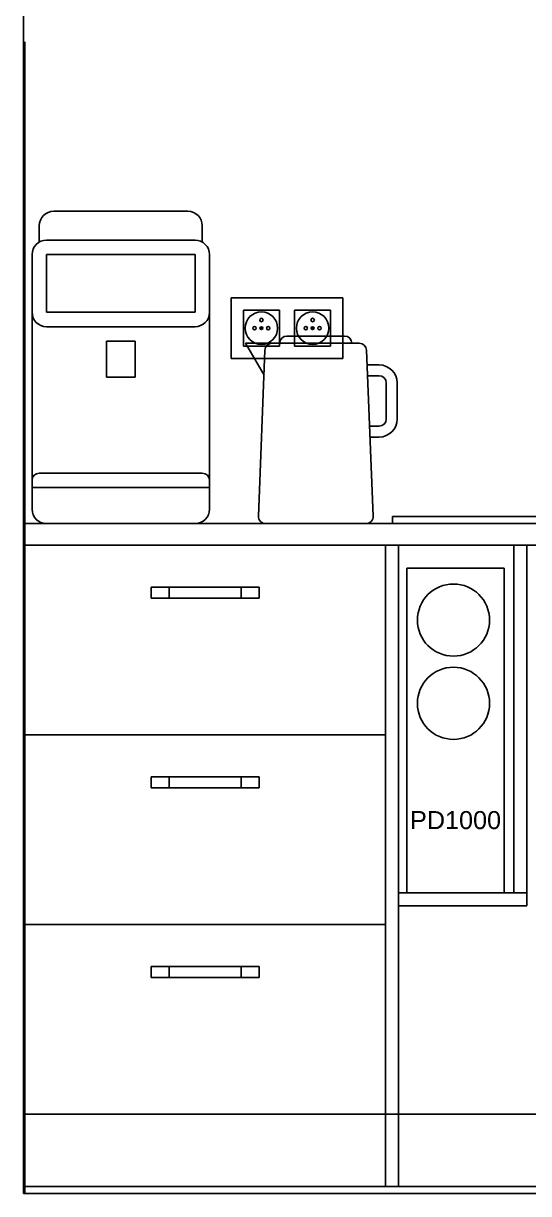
# Model space of a CAD drawing. Header units: millimetres. Extents: x 976 to 9349, y -1578 to 2211.
# Drawn here: x 2963.4 to 3033.5, y 1794.3 to 1956.5 of the extents above; entities that cross this region are included whole.
import ezdxf

# ---------------------------------------------------------------- set-up
doc = ezdxf.new("R2010")
doc.units = ezdxf.units.MM
for name, color, linetype in [('Elektryka - obudowy', 174, 'Continuous'), ('Meble', 42, 'Continuous'), ('Meble wnętrze', 52, 'Continuous'), ('Płytki', 254, 'Continuous'), ('Urządzenia', 183, 'Continuous'), ('Ściany', 7, 'Continuous')]:
    doc.layers.add(name, color=color, linetype=linetype)

# ---------------------------------------------------------------- blocks, each defined once
blk = doc.blocks.new('Z$W@#30836')
for q in [(0, 257.2), (252.2, 0)]:
    blk.add_line((0, 0), q)
blk = doc.blocks.new('Z$W@#20142')
for p, q in [((3, 43.3), (21.6, 43.3)), ((1, 41.3), (1, 39.03)), ((23.6, 41.3), (23.6, 39.03)), ((2, 39.3), (22.6, 39.3)), ((0, 37.3), (0, 29.3)), ((2, 37.3), (22.6, 37.3)), ((2, 37.3), (2, 29.3)), ((22.6, 37.3), (22.6, 29.3)), ((24.6, 37.3), (24.6, 29.3)), ((0, 6), (0, 29.3)), ((2, 29.3), (22.6, 29.3)), ((24.6, 6), (24.6, 29.3)), ((2, 27.3), (22.6, 27.3)), ((10.3, 25.3), (14.3, 25.3)), ((10.3, 20.3), (10.3, 25.3)), ((14.3, 20.3), (14.3, 25.3)), ((10.3, 20.3), (14.3, 20.3)), ((1, 7), (23.6, 7)), ((0, 6), (0, 2)), ((0, 5), (24.6, 5)), ((24.6, 6), (24.6, 2)), ((2, 0), (22.6, 0))]:
    blk.add_line(p, q)
for centre, radius, start, end in [((3, 41.3), 2, 90, 180), ((21.6, 41.3), 2, 0, 90), ((2, 37.3), 2, 90, 180), ((22.6, 37.3), 2, 0, 90), ((2, 29.3), 2, 180, 270), ((22.6, 29.3), 2, 270, 0), ((1, 6), 1, 90, 180), ((23.6, 6), 1, 0, 90), ((2, 2), 2, 180, 270), ((22.6, 2), 2, 270, 0)]:
    blk.add_arc(centre, radius, start, end)
blk = doc.blocks.new('Z$W@#31998')
for p, q in [((5.72, 26), (13.72, 26)), ((0, 25), (3.68, 25)), ((2.55, 20.57), (0, 25)), ((3.68, 25), (15.76, 25)), ((4.72, 25), (4.72, 25)), ((14.72, 25), (14.72, 25)), ((1.76, 1.04), (2.68, 24.04)), ((17.68, 1.04), (16.76, 24.04)), ((16.84, 22), (18.5, 22)), ((16.9, 20.5), (18.5, 20.5)), ((19.5, 19.5), (19.5, 14.5)), ((21, 19.5), (21, 14.5)), ((17.18, 13.5), (18.5, 13.5)), ((17.24, 12), (18.5, 12)), ((2.76, 0), (16.68, 0))]:
    blk.add_line(p, q)
for centre, radius, start, end in [((5.72, 25), 1, 90, 180), ((13.72, 25), 1, 0, 90), ((3.68, 24), 1, 90, 177.7094), ((15.76, 24), 1, 2.2906, 90), ((18.5, 19.5), 2.5, 0, 90), ((18.5, 19.5), 1, 0, 90), ((18.5, 14.5), 1, 270, 0), ((18.5, 14.5), 2.5, 270, 0), ((2.76, 1), 1, 177.7094, 270), ((16.68, 1), 1, 270, 2.2906)]:
    blk.add_arc(centre, radius, start, end)
blk = doc.blocks.new('Z$W@#12423')
for p, q in [((0, 1), (0, 0)), ((0, 1), (78, 1)), ((0, 0), (78, 0)), ((78, 1), (78, 0))]:
    blk.add_line(p, q)
blk = doc.blocks.new('Z$W@#292')
for p, q in [((0, 1.5), (15, 1.5)), ((0, 1.5), (0, 0)), ((0, 0), (15, 0)), ((2.5, 0), (2.5, 1.5)), ((12.5, 0), (12.5, 1.5)), ((15, 1.5), (15, 0))]:
    blk.add_line(p, q)
blk = doc.blocks.new('Z$W@#22725')
for p, q in [((0, 0), (0, 88.9)), ((0, 88.9), (80, 88.9)), ((80, 0), (80, 88.9)), ((0, 10), (80, 10)), ((0, 0), (80, 0))]:
    blk.add_line(p, q)
blk.add_blockref('Z$W@#292', (32.5, 81.575))
blk = doc.blocks.new('Z$W@#13031')
for p, q in [((0, 0), (0, 88.9)), ((0, 88.9), (50, 88.9)), ((50, 0), (50, 88.9)), ((0, 62.6), (50, 62.6)), ((0, 36.3), (50, 36.3)), ((0, 10), (50, 10)), ((0, 0), (50, 0))]:
    blk.add_line(p, q)
for p in [(17.5, 81.575), (17.5, 55.275), (17.5, 28.975)]:
    blk.add_blockref('Z$W@#292', p)
blk = doc.blocks.new('Z$W@#15724')
for p, q in [((0, 45), (13.5, 45)), ((0, 45), (0, 0)), ((13.5, 45), (13.5, 0)), ((0, 0), (13.5, 0))]:
    blk.add_line(p, q)
for centre in [(6.46, 37.82), (6.46, 26.28)]:
    blk.add_circle(centre, 5)
at = {"insert": (6.75, 10.07), "char_height": 2.5, "width": 13.5, "attachment_point": 5}
blk.add_mtext('{\\fArial|b0|i0|c238|p0;PD1000}', dxfattribs=at)
blk = doc.blocks.new('Z$W@#22658')
for p, q in [((16, 1.8), (16, 50)), ((16, 50), (17.8, 50)), ((17.8, 0), (17.8, 50)), ((0, 1.8), (17.8, 1.8)), ((0, 0), (0, 1.8)), ((0, 0), (17.8, 0))]:
    blk.add_line(p, q)
blk = doc.blocks.new('Z$W@#29424')
h = blk.add_hatch(color=256)
h.paths.add_polyline_path([(1.54, 2.25, 1), (1.06, 2.25, 1)])
h.paths.add_polyline_path([(3.44, 2.25, 1), (2.96, 2.25, 1)])
for centre, radius in [((2.25, 2.25), 2.25), ((2.25, 3.37), 0.24), ((1.3, 2.25), 0.24), ((3.2, 2.25), 0.24)]:
    blk.add_circle(centre, radius)
blk = doc.blocks.new('Z$W@#24006')
for p, q in [((0, 8.4), (15.5, 8.4)), ((0, 8.4), (0, 0)), ((15.5, 8.4), (15.5, 0)), ((1.7, 6.7), (1.7, 1.7)), ((1.7, 6.7), (6.7, 6.7)), ((6.7, 6.7), (6.7, 1.7)), ((8.8, 6.7), (8.8, 1.7)), ((8.8, 6.7), (13.8, 6.7)), ((13.8, 6.7), (13.8, 1.7)), ((4, 4.18), (4.4, 4.22)), ((4.18, 4.4), (4.22, 4)), ((11.1, 4.18), (11.5, 4.22)), ((11.28, 4.4), (11.32, 4)), ((1.7, 1.7), (6.7, 1.7)), ((8.8, 1.7), (13.8, 1.7)), ((0, 0), (15.5, 0))]:
    blk.add_line(p, q)
for centre in [(4.2, 4.2), (11.3, 4.2)]:
    blk.add_circle(centre, 0.2)
for p in [(1.95, 1.95), (9.05, 1.95)]:
    blk.add_blockref('Z$W@#29424', p)
blk = doc.blocks.new('Z$W@#2324')
for p, q in [((0, 0), (0, 3)), ((0, 3), (251, 3)), ((0, 0), (251, 0))]:
    blk.add_line(p, q)

msp = doc.modelspace()

# ---------------------------------------------------------------- linework, layer by layer
at = {"layer": 'Meble'}
msp.add_line((2963.641, 1887.155), (2963.641, 1953.936), dxfattribs=at)
at = {"layer": 'Meble wnętrze'}
msp.add_line((3015.441, 1884.155), (3015.441, 1795.255), dxfattribs=at)
at = {"layer": 'Płytki'}
for p, q in [((2963.641, 1942.155), (2963.641, 1887.155)), ((2963.641, 1887.155), (3214.641, 1887.155)), ((2963.641, 1795.255), (3292.641, 1795.255)), ((2963.641, 1795.255), (2963.641, 1794.255))]:
    msp.add_line(p, q, dxfattribs=at)

# ---------------------------------------------------------------- block references
at = {"layer": 'Elektryka - obudowy'}
msp.add_blockref('Z$W@#24006', (2992.241, 1910.055), dxfattribs=at)
at = {"layer": 'Meble'}
for name, p in [('Z$W@#2324', (2963.641, 1884.155)), ('Z$W@#13031', (2963.641, 1795.255)), ('Z$W@#22725', (3013.641, 1795.255))]:
    msp.add_blockref(name, p, dxfattribs=at)
at = {"layer": 'Meble wnętrze'}
for name, p in [('Z$W@#22658', (3015.441, 1834.155)), ('Z$W@#15724', (3016.615, 1835.955))]:
    msp.add_blockref(name, p, dxfattribs=at)
at = {"layer": 'Urządzenia'}
for name, p in [('Z$W@#20142', (2964.641, 1887.155)), ('Z$W@#31998', (2994.257, 1887.155)), ('Z$W@#12423', (3014.641, 1887.155))]:
    msp.add_blockref(name, p, dxfattribs=at)
at = {"layer": 'Ściany'}
msp.add_blockref('Z$W@#30836', (2963.441, 1794.255), dxfattribs=at)

doc.saveas('drawing.dxf')
